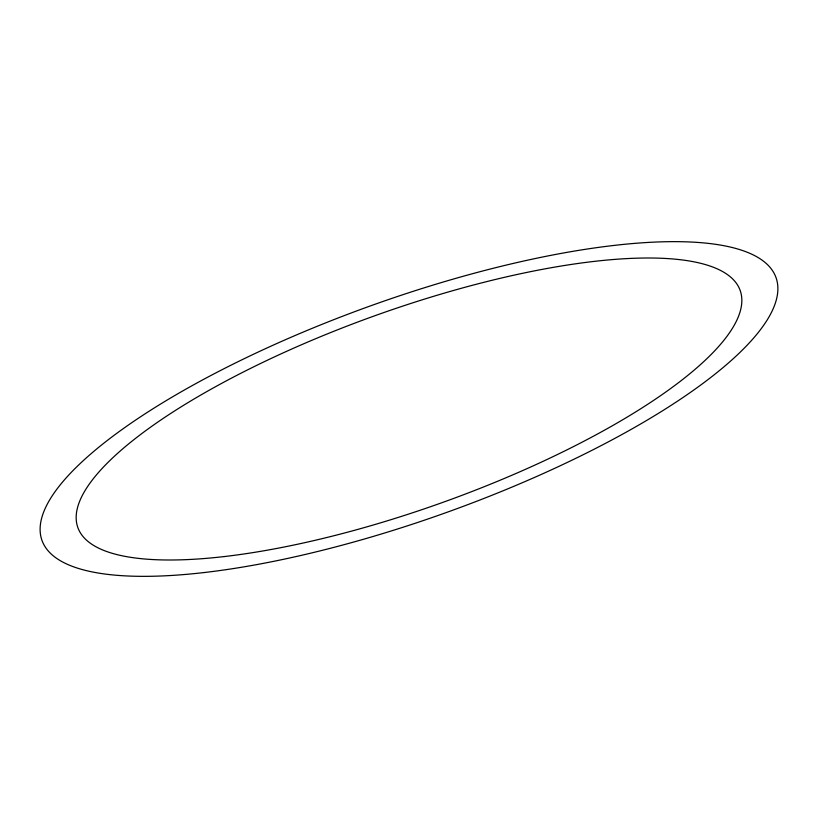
<?xml version="1.0" encoding="UTF-8"?>
<svg xmlns="http://www.w3.org/2000/svg" width="818" height="818" viewBox="0 0 818 818"><rect width="100%" height="100%" fill="white"/><g stroke="black" fill="none" stroke-linecap="round" stroke-linejoin="round"><path stroke-width="1.23" d="M204.183 572.539A389.828 110.062 -19.7 0 0 777.1 296.494A389.828 110.062 -19.7 0 0 245.717 357.957A389.828 110.062 -19.7 0 0 204.183 572.539M224.193 556.567A351.75 99.315 -19.7 0 0 741.139 307.486A351.75 99.315 -19.7 0 0 261.668 362.947A351.75 99.315 -19.7 0 0 224.193 556.567"/></g></svg>
